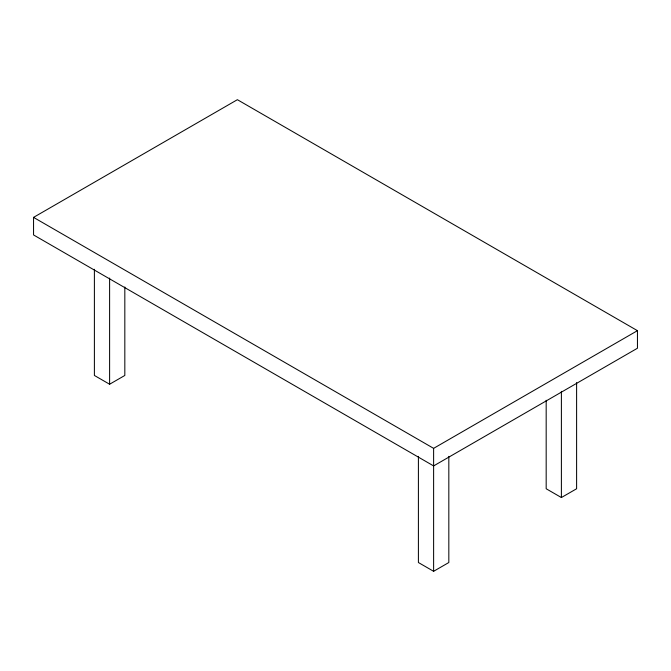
<?xml version="1.0" encoding="UTF-8"?>
<svg xmlns="http://www.w3.org/2000/svg" width="671" height="671" viewBox="0 0 671 671"><rect width="100%" height="100%" fill="white"/><g stroke="black" fill="none" stroke-linecap="round" stroke-linejoin="round"><path stroke-width="1.01" d="M33.55 217.379L237.383 99.694L637.45 330.669L637.45 348.232L433.617 465.917L33.55 234.942L33.55 217.379L433.617 448.354L637.45 330.669M94.393 269.289L94.393 375.458L109.608 384.24L124.823 375.458L124.823 286.987M418.402 456.355L418.402 562.524L433.617 571.306L448.824 562.524L448.824 456.355M546.177 400.277L546.177 488.756L561.392 497.538L576.607 488.756L576.607 382.579M561.392 391.369L561.392 497.538M433.617 448.354L433.617 571.306M109.608 278.071L109.608 384.24"/></g></svg>
